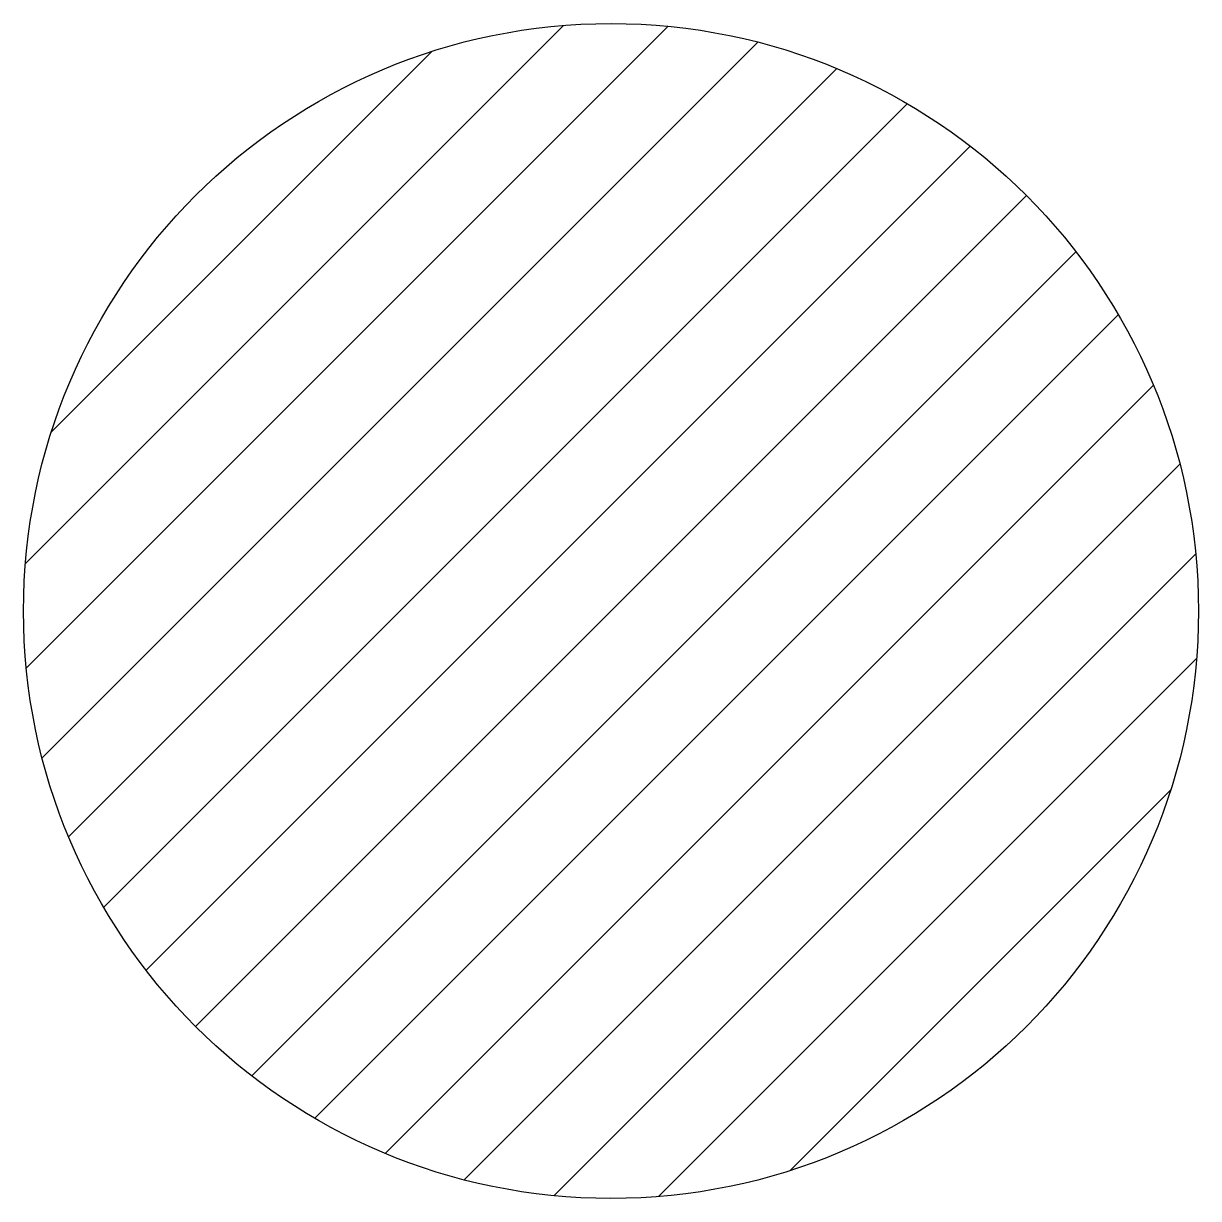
# Model space of a CAD drawing. Extents: x 25 to 75, y 25 to 75.
import ezdxf

# ---------------------------------------------------------------- set-up
doc = ezdxf.new("R2010")
doc.units = 0
doc.layers.get('0').update_dxf_attribs({"linetype": 'CONTINUOUS'})

msp = doc.modelspace()

# ---------------------------------------------------------------- hatches: boundary and pattern name
h = msp.add_hatch()
h.set_pattern_fill('ANSI31', color=256)
h.paths.add_polyline_path([(75, 50, 1), (25, 50, 1)])

# ---------------------------------------------------------------- linework, layer by layer
msp.add_circle((50, 50), 25)

doc.saveas('drawing.dxf')
